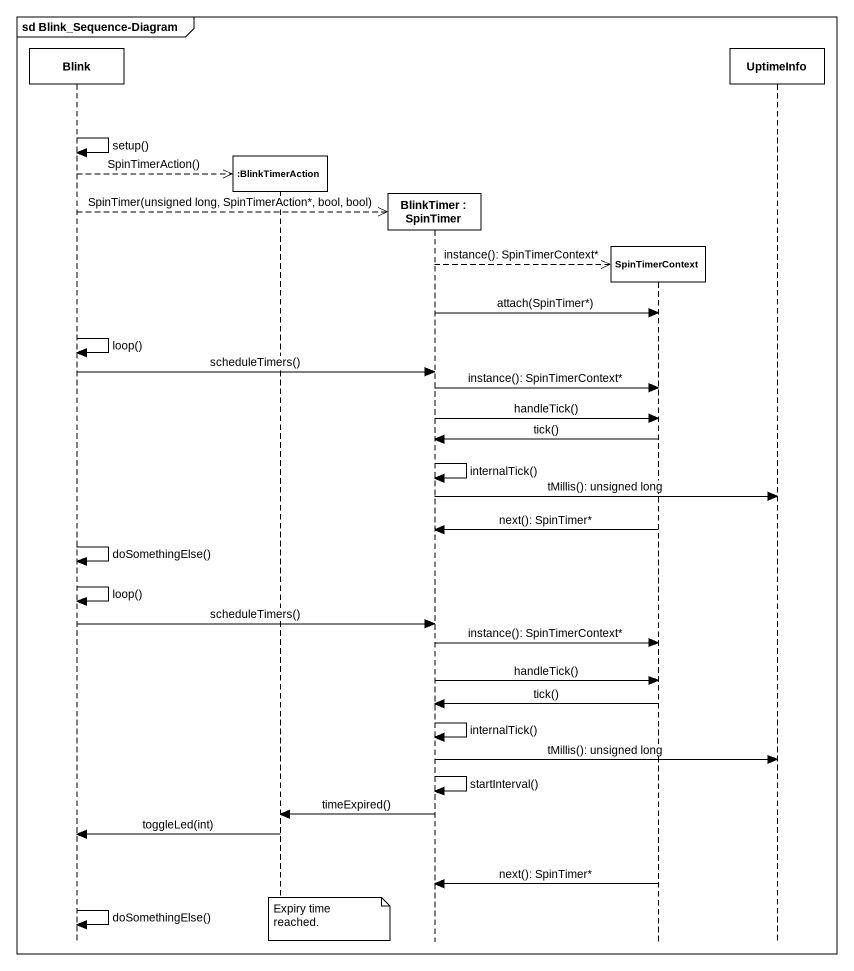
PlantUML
@startuml
mainframe sd Blink_Sequence-Diagram
hide footbox
participant Blink
participant ":BlinkTimerAction" as BlinkTimerAction
participant "BlinkTimer : SpinTimer" as BlinkTimer
participant SpinTimerContext
participant UptimeInfo

Blink -> Blink : setup()
Blink -->> BlinkTimerAction ** : SpinTimerAction()
Blink -->> BlinkTimer ** : SpinTimer(unsigned long, SpinTimerAction*, bool, bool)
BlinkTimer -->> SpinTimerContext ** : instance(): SpinTimerContext*
BlinkTimer -> SpinTimerContext : attach(SpinTimer*)
Blink -> Blink : loop()
Blink -> BlinkTimer : scheduleTimers()
BlinkTimer -> SpinTimerContext : instance(): SpinTimerContext*
BlinkTimer -> SpinTimerContext : handleTick()
SpinTimerContext -> BlinkTimer : tick()
BlinkTimer -> BlinkTimer : internalTick()
BlinkTimer -> UptimeInfo : tMillis(): unsigned long
SpinTimerContext -> BlinkTimer : next(): SpinTimer*
Blink -> Blink : doSomethingElse()
Blink -> Blink : loop()
Blink -> BlinkTimer : scheduleTimers()
BlinkTimer -> SpinTimerContext : instance(): SpinTimerContext*
BlinkTimer -> SpinTimerContext : handleTick()
SpinTimerContext -> BlinkTimer : tick()
BlinkTimer -> BlinkTimer : internalTick()
BlinkTimer -> UptimeInfo : tMillis(): unsigned long
BlinkTimer -> BlinkTimer : startInterval()
BlinkTimer -> BlinkTimerAction : timeExpired()
BlinkTimerAction -> Blink : toggleLed(int)
SpinTimerContext -> BlinkTimer : next(): SpinTimer*
Blink -> Blink : doSomethingElse()
note over BlinkTimerAction : Expiry time reached.
@enduml
